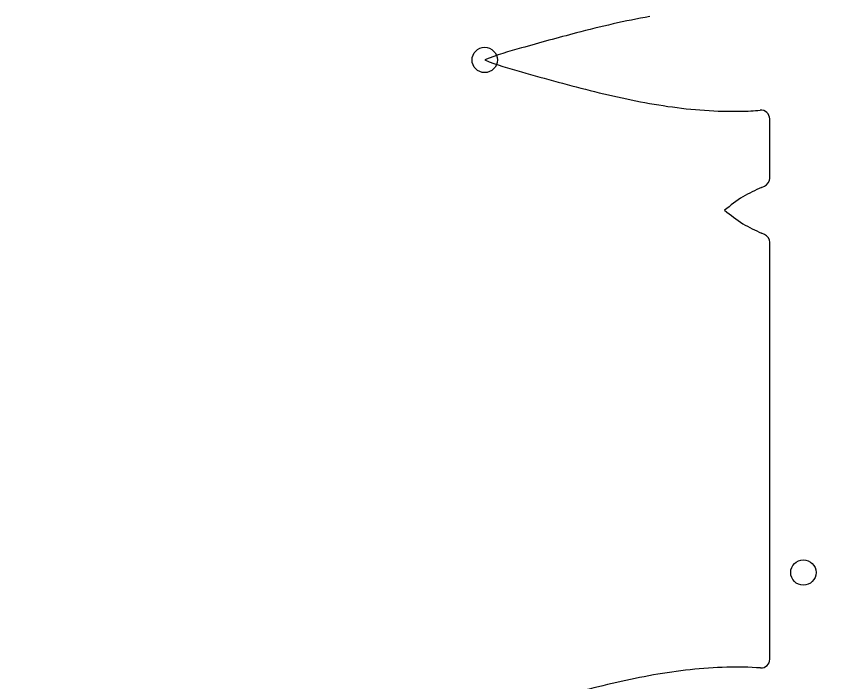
# Model space of a CAD drawing. Header units: millimetres. Extents: x -61 to 61, y -61 to 61.
# Drawn here: x -22.92 to 0.88, y 16.16 to 35.36 of the extents above; entities that cross this region are included whole.
import ezdxf

# ---------------------------------------------------------------- set-up
doc = ezdxf.new("R2010")
doc.units = ezdxf.units.MM
for name, color, linetype in [('CUT_INNER', 6, 'Continuous'), ('CUT_OUTER', 1, 'Continuous'), ('ENGRAVE', 7, 'Continuous')]:
    doc.layers.add(name, color=color, linetype=linetype)

msp = doc.modelspace()

# ---------------------------------------------------------------- linework, layer by layer
at = {"layer": 'CUT_INNER'}
for points in [[(-1.215, 30.7014), (-1.215, 32.4097)], [(-1.4548, 30.4351), (-1.3694, 30.4704)], [(-1.3694, 29.0778), (-1.4548, 29.1131)], [(-1.215, 16.8263), (-1.215, 28.8468)]]:
    msp.add_lwpolyline(points, dxfattribs=at)
for centre, radius, start, end in [((-0.0003, 17.3601), 35.4923, 92.38122, 181.94185), ((-0.0001, 0), 57.7124, 121.992876, 268.538679), ((-0.7329, 13.3263), 22.3846, 100.13885, 102.90052), ((2.2581, 0.2445), 35.804, 102.89237, 104.63396), ((10.8136, -32.5754), 69.7207, 104.62263, 105.972902), ((-6.0352, 25.5031), 9.2504, 104.63418, 111.5207), ((-6.0383, 42.7058), 9.2415, 248.47763, 255.36259), ((13.1405, 109.1699), 78.4147, 254.075953, 254.8784), ((5.295, 79.9753), 48.1844, 254.82826, 256.12371), ((0.4108, 60.1755), 27.7911, 256.10965, 258.3421), ((-1.4313, 51.2408), 18.6685, 258.33812, 261.62951), ((-2.1093, 46.64), 14.018, 261.63348, 265.97591), ((-2.2892, 44.1195), 11.491, 265.98886, 271.25791), ((-2.0775, 38.9466), 6.3155, 270.36791, 275.33625), ((-1.465, 32.4097), 0.25, 360, 95.76847), ((-1.465, 30.7014), 0.25, 292.47879, 0), ((1.4554, 24.0378), 7.0282, 114.46176, 119.33194), ((1.6951, 24.6387), 6.6408, 123.67843, 129.34769), ((2.365, 35.8144), 7.7655, 231.06311, 235.91077), ((1.7358, 36.0632), 7.6475, 240.86536, 245.34094), ((-1.465, 28.8468), 0.25, 360, 67.52121), ((-1.465, 16.8263), 0.25, 267.21661, 0), ((-1.7561, 0.6561), 15.9669, 96.30547, 100.13894), ((-2.1331, 4.051), 12.5511, 91.4591, 96.297), ((-2.1838, 6.6442), 9.9575, 85.93018, 91.54715), ((-0.6264, -5.6614), 22.3846, 100.13885, 102.90052), ((2.3646, -18.7432), 35.804, 102.89237, 104.63396)]:
    msp.add_arc(centre, radius, start, end, dxfattribs=at)
at = {"layer": 'CUT_OUTER'}
msp.add_circle((0, 0), 60.75, dxfattribs=at)
at = {"layer": 'ENGRAVE'}
for centre, radius in [((0, 17.3597), 40.0734), ((-9.4295, 34.1087), 0.3645), ((-0.2454, 19.3281), 0.3645)]:
    msp.add_circle(centre, radius, dxfattribs=at)

doc.saveas('drawing.dxf')
